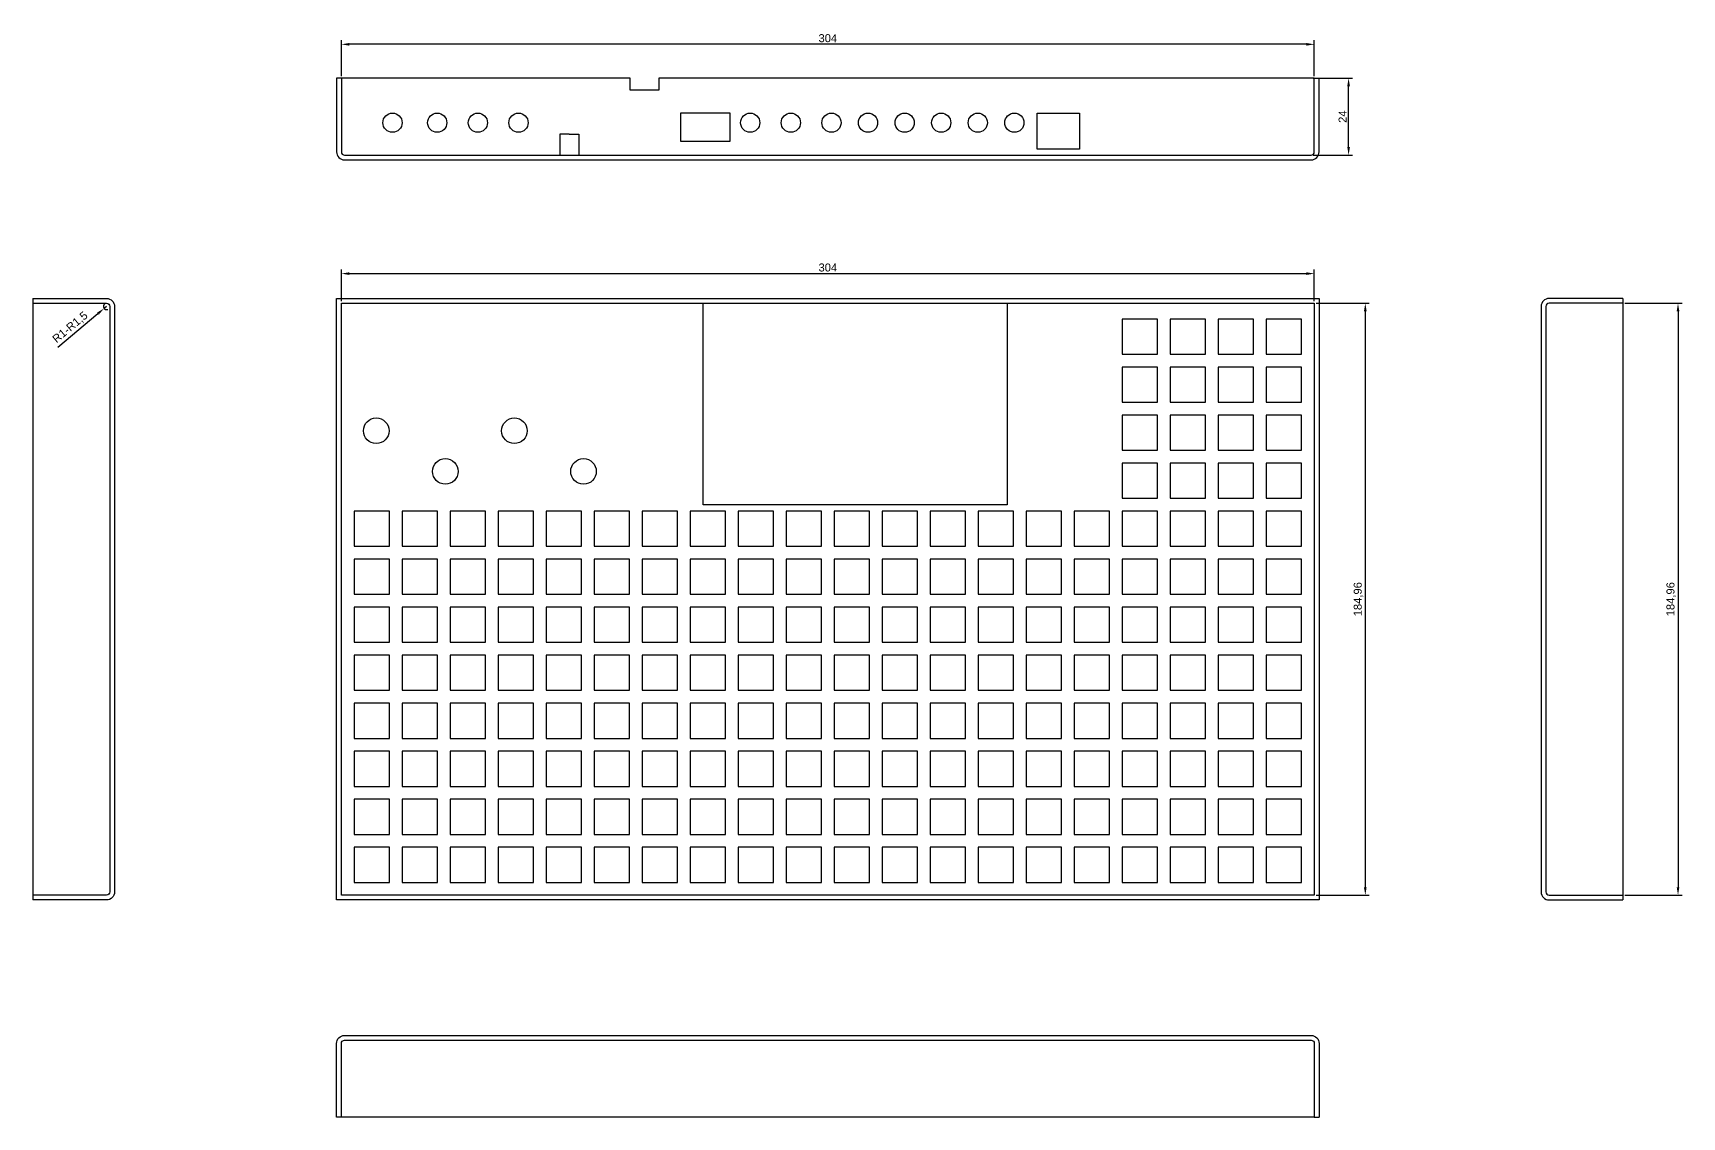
# Model space of a CAD drawing. Header units: millimetres. Extents: x -175 to 2286, y -1714 to 1134.
# Drawn here: x 1308 to 1823, y -1714 to -1375 of the extents above; entities that cross this region are included whole.
import ezdxf

# ---------------------------------------------------------------- set-up
doc = ezdxf.new("R2010")
doc.units = ezdxf.units.MM
doc.layers.add('bemaßung', color=10, linetype='Continuous')
doc.styles.get("Standard").update_dxf_attribs({"font": 'arial.ttf'})
doc.dimstyles.new('ISO-25', dxfattribs={"dimtxt": 2.5, "dimasz": 2.5, "dimexe": 1.25, "dimexo": 0.625, "dimtad": 1, "dimtxsty": 'Standard', "dimcen": 2.5, "dimadec": 0, "dimazin": 0, "dimtfac": 1, "dimtmove": 0, "dimatfit": 3, "dimfxl": 1, "dimarcsym": 0})

# ---------------------------------------------------------------- blocks, each defined once
blk = doc.blocks.new('*D4')
at = {"layer": 'bemaßung', "color": 0, "lineweight": -2, "transparency": 16777216}
for p, q in [((1707.51, -1389.39), (1719.85, -1389.39)), ((1718.6, -1410.89), (1718.6, -1391.89)), ((1707.51, -1413.39), (1719.85, -1413.39))]:
    blk.add_line(p, q, dxfattribs=at)
at = {"layer": 'bemaßung', "color": 0, "transparency": 16777216}
for points in [[(1718.19, -1391.89), (1719.02, -1391.89), (1718.6, -1389.39)], [(1718.19, -1410.89), (1719.02, -1410.89), (1718.6, -1413.39)]]:
    blk.add_solid(points, dxfattribs=at)
at = {"layer": 'Defpoints', "color": 0, "transparency": 16777216}
for p in [(1706.89, -1389.39), (1718.6, -1389.39), (1706.89, -1413.39)]:
    blk.add_point(p, dxfattribs=at)
at = {"layer": 'bemaßung', "color": 0, "transparency": 16777216, "insert": (1716.72, -1401.39), "char_height": 2.5, "attachment_point": 5, "rotation": 90}
blk.add_mtext('24', dxfattribs=at)
blk = doc.blocks.new('*D5')
at = {"layer": 'bemaßung', "color": 0, "lineweight": -2, "transparency": 16777216}
for p, q in [((1403.89, -1388.76), (1403.89, -1377.54)), ((1705.39, -1378.79), (1406.39, -1378.79)), ((1707.89, -1388.76), (1707.89, -1377.54))]:
    blk.add_line(p, q, dxfattribs=at)
at = {"layer": 'bemaßung', "color": 0, "transparency": 16777216}
for points in [[(1406.39, -1378.37), (1406.39, -1379.21), (1403.89, -1378.79)], [(1705.39, -1378.37), (1705.39, -1379.21), (1707.89, -1378.79)]]:
    blk.add_solid(points, dxfattribs=at)
at = {"layer": 'Defpoints', "color": 0, "transparency": 16777216}
for p in [(1403.89, -1378.79), (1403.89, -1389.39), (1707.89, -1389.39)]:
    blk.add_point(p, dxfattribs=at)
at = {"layer": 'bemaßung', "color": 0, "transparency": 16777216, "insert": (1555.89, -1376.89), "char_height": 2.5, "attachment_point": 5}
blk.add_mtext('304', dxfattribs=at)
blk = doc.blocks.new('*D6')
at = {"layer": 'bemaßung', "color": 0, "lineweight": -2, "transparency": 16777216}
for p, q in [((1804.87, -1459.69), (1822.78, -1459.69)), ((1821.53, -1462.19), (1821.53, -1642.15)), ((1804.87, -1644.65), (1822.78, -1644.65))]:
    blk.add_line(p, q, dxfattribs=at)
at = {"layer": 'bemaßung', "color": 0, "transparency": 16777216}
for points in [[(1821.12, -1462.19), (1821.95, -1462.19), (1821.53, -1459.69)], [(1821.12, -1642.15), (1821.95, -1642.15), (1821.53, -1644.65)]]:
    blk.add_solid(points, dxfattribs=at)
at = {"layer": 'Defpoints', "color": 0, "transparency": 16777216}
for p in [(1804.25, -1459.69), (1804.25, -1644.65), (1821.53, -1644.65)]:
    blk.add_point(p, dxfattribs=at)
at = {"layer": 'bemaßung', "color": 0, "transparency": 16777216, "insert": (1819.41, -1552.17), "char_height": 2.5, "attachment_point": 5, "rotation": 90}
blk.add_mtext('184,96', dxfattribs=at)
blk = doc.blocks.new('*D7')
at = {"layer": 'bemaßung', "color": 0, "lineweight": -2, "transparency": 16777216}
for p, q in [((1315.27, -1473.37), (1327.84, -1462.92)), ((1330.53, -1460.69), (1329.76, -1461.32))]:
    blk.add_line(p, q, dxfattribs=at)
blk.add_arc((1330.53, -1460.69), 1, 125.8099, 291.3472, dxfattribs=at)
at = {"layer": 'bemaßung', "color": 0, "transparency": 16777216}
blk.add_solid([(1327.58, -1462.6), (1328.11, -1463.24), (1329.76, -1461.32)], dxfattribs=at)
at = {"layer": 'Defpoints', "color": 0, "transparency": 16777216}
for p in [(1329.76, -1461.32), (1330.53, -1460.69)]:
    blk.add_point(p, dxfattribs=at)
at = {"layer": 'bemaßung', "color": 0, "transparency": 16777216, "insert": (1319.24, -1467.31), "char_height": 2.5, "attachment_point": 5, "rotation": 39.7275}
blk.add_mtext('R1-R1,5', dxfattribs=at)
blk = doc.blocks.new('*D9')
at = {"layer": 'bemaßung', "color": 0, "lineweight": -2, "transparency": 16777216}
for p, q in [((1403.89, -1459.06), (1403.89, -1449.19)), ((1406.39, -1450.44), (1705.39, -1450.44)), ((1707.89, -1459.06), (1707.89, -1449.19))]:
    blk.add_line(p, q, dxfattribs=at)
at = {"layer": 'bemaßung', "color": 0, "transparency": 16777216}
for points in [[(1406.39, -1450.02), (1406.39, -1450.86), (1403.89, -1450.44)], [(1705.39, -1450.02), (1705.39, -1450.86), (1707.89, -1450.44)]]:
    blk.add_solid(points, dxfattribs=at)
at = {"layer": 'Defpoints', "color": 0, "transparency": 16777216}
for p in [(1707.89, -1450.44), (1403.89, -1459.69), (1707.89, -1459.69)]:
    blk.add_point(p, dxfattribs=at)
at = {"layer": 'bemaßung', "color": 0, "transparency": 16777216, "insert": (1555.89, -1448.54), "char_height": 2.5, "attachment_point": 5}
blk.add_mtext('304', dxfattribs=at)
blk = doc.blocks.new('*D10')
at = {"layer": 'bemaßung', "color": 0, "lineweight": -2, "transparency": 16777216}
for p, q in [((1708.51, -1459.69), (1725.07, -1459.69)), ((1723.82, -1462.19), (1723.82, -1642.15)), ((1708.51, -1644.65), (1725.07, -1644.65))]:
    blk.add_line(p, q, dxfattribs=at)
at = {"layer": 'bemaßung', "color": 0, "transparency": 16777216}
for points in [[(1723.4, -1462.19), (1724.24, -1462.19), (1723.82, -1459.69)], [(1723.4, -1642.15), (1724.24, -1642.15), (1723.82, -1644.65)]]:
    blk.add_solid(points, dxfattribs=at)
at = {"layer": 'Defpoints', "color": 0, "transparency": 16777216}
for p in [(1707.89, -1459.69), (1707.89, -1644.65), (1723.82, -1644.65)]:
    blk.add_point(p, dxfattribs=at)
at = {"layer": 'bemaßung', "color": 0, "transparency": 16777216, "insert": (1721.69, -1552.17), "char_height": 2.5, "attachment_point": 5, "rotation": 90}
blk.add_mtext('184,96', dxfattribs=at)

msp = doc.modelspace()

# ---------------------------------------------------------------- linework, layer by layer
for p, q in [((1403.89, -1389.389), (1402.39, -1389.389)), ((1707.89, -1389.389), (1709.39, -1389.389)), ((1472.104, -1406.889), (1472.104, -1413.389)), ((1475.104, -1406.889), (1472.104, -1406.889)), ((1475.104, -1406.889), (1478.104, -1406.889)), ((1478.104, -1406.889), (1478.104, -1413.389)), ((1307.534, -1458.185), (1307.534, -1646.145)), ((1804.245, -1458.185), (1804.245, -1646.145)), ((1403.89, -1713.969), (1402.39, -1713.969)), ((1707.89, -1713.969), (1709.39, -1713.969))]:
    msp.add_line(p, q)
for points in [[(1402.39, -1389.389), (1402.39, -1412.389, 0.4142136), (1404.89, -1414.889), (1706.89, -1414.889, 0.4142136), (1709.39, -1412.389), (1709.39, -1389.389)], [(1494.115, -1389.389), (1403.89, -1389.389), (1403.89, -1412.389, 0.4142136), (1404.89, -1413.389), (1706.89, -1413.389, 0.4142136), (1707.89, -1412.389), (1707.89, -1389.389), (1503.115, -1389.389)], [(1307.534, -1458.185), (1330.534, -1458.185, -0.4142136), (1333.034, -1460.685), (1333.034, -1643.645, -0.4142136), (1330.534, -1646.145), (1307.534, -1646.145)], [(1307.534, -1459.685), (1330.534, -1459.685, -0.4142136), (1331.534, -1460.685), (1331.534, -1643.645, -0.4142136), (1330.534, -1644.645), (1307.534, -1644.645)], [(1804.245, -1458.185), (1781.245, -1458.185, 0.4142136), (1778.745, -1460.685), (1778.745, -1643.645, 0.4142136), (1781.245, -1646.145), (1804.245, -1646.145)], [(1804.245, -1459.685), (1781.245, -1459.685, 0.4142136), (1780.245, -1460.685), (1780.245, -1643.645, 0.4142136), (1781.245, -1644.645), (1804.245, -1644.645)], [(1402.39, -1713.969), (1402.39, -1690.969, -0.4142136), (1404.89, -1688.469), (1706.89, -1688.469, -0.4142136), (1709.39, -1690.969), (1709.39, -1713.969)]]:
    msp.add_lwpolyline(points, format="xyb")
msp.add_lwpolyline([(1503.115, -1389.389), (1503.115, -1393.089), (1494.115, -1393.089), (1494.115, -1389.389)])
for points in [[(1525.4, -1409.029), (1525.4, -1400.289), (1509.9, -1400.289), (1509.9, -1409.029)], [(1621.286, -1400.289), (1634.486, -1400.289), (1634.486, -1411.589), (1621.286, -1411.589)], [(1402.39, -1458.185), (1709.39, -1458.185), (1709.39, -1646.145), (1402.39, -1646.145)], [(1403.89, -1459.685), (1707.89, -1459.685), (1707.89, -1644.645), (1403.89, -1644.645)], [(1516.947, -1459.685), (1611.947, -1459.685), (1611.947, -1522.645), (1516.947, -1522.645)], [(1647.89, -1475.645), (1658.89, -1475.645), (1658.89, -1464.645), (1647.89, -1464.645)], [(1662.89, -1475.645), (1673.89, -1475.645), (1673.89, -1464.645), (1662.89, -1464.645)], [(1677.89, -1475.645), (1688.89, -1475.645), (1688.89, -1464.645), (1677.89, -1464.645)], [(1692.89, -1475.645), (1703.89, -1475.645), (1703.89, -1464.645), (1692.89, -1464.645)], [(1647.89, -1490.645), (1658.89, -1490.645), (1658.89, -1479.645), (1647.89, -1479.645)], [(1662.89, -1490.645), (1673.89, -1490.645), (1673.89, -1479.645), (1662.89, -1479.645)], [(1677.89, -1490.645), (1688.89, -1490.645), (1688.89, -1479.645), (1677.89, -1479.645)], [(1692.89, -1490.645), (1703.89, -1490.645), (1703.89, -1479.645), (1692.89, -1479.645)], [(1647.89, -1505.645), (1658.89, -1505.645), (1658.89, -1494.645), (1647.89, -1494.645)], [(1662.89, -1505.645), (1673.89, -1505.645), (1673.89, -1494.645), (1662.89, -1494.645)], [(1677.89, -1505.645), (1688.89, -1505.645), (1688.89, -1494.645), (1677.89, -1494.645)], [(1692.89, -1505.645), (1703.89, -1505.645), (1703.89, -1494.645), (1692.89, -1494.645)], [(1647.89, -1520.645), (1658.89, -1520.645), (1658.89, -1509.645), (1647.89, -1509.645)], [(1662.89, -1520.645), (1673.89, -1520.645), (1673.89, -1509.645), (1662.89, -1509.645)], [(1677.89, -1520.645), (1688.89, -1520.645), (1688.89, -1509.645), (1677.89, -1509.645)], [(1692.89, -1520.645), (1703.89, -1520.645), (1703.89, -1509.645), (1692.89, -1509.645)], [(1407.89, -1535.645), (1418.89, -1535.645), (1418.89, -1524.645), (1407.89, -1524.645)], [(1422.89, -1535.645), (1433.89, -1535.645), (1433.89, -1524.645), (1422.89, -1524.645)], [(1437.89, -1535.645), (1448.89, -1535.645), (1448.89, -1524.645), (1437.89, -1524.645)], [(1452.89, -1535.645), (1463.89, -1535.645), (1463.89, -1524.645), (1452.89, -1524.645)], [(1467.89, -1535.645), (1478.89, -1535.645), (1478.89, -1524.645), (1467.89, -1524.645)], [(1482.89, -1535.645), (1493.89, -1535.645), (1493.89, -1524.645), (1482.89, -1524.645)], [(1497.89, -1535.645), (1508.89, -1535.645), (1508.89, -1524.645), (1497.89, -1524.645)], [(1512.89, -1535.645), (1523.89, -1535.645), (1523.89, -1524.645), (1512.89, -1524.645)], [(1527.89, -1535.645), (1538.89, -1535.645), (1538.89, -1524.645), (1527.89, -1524.645)], [(1542.89, -1535.645), (1553.89, -1535.645), (1553.89, -1524.645), (1542.89, -1524.645)], [(1557.89, -1535.645), (1568.89, -1535.645), (1568.89, -1524.645), (1557.89, -1524.645)], [(1572.89, -1535.645), (1583.89, -1535.645), (1583.89, -1524.645), (1572.89, -1524.645)], [(1587.89, -1535.645), (1598.89, -1535.645), (1598.89, -1524.645), (1587.89, -1524.645)], [(1602.89, -1535.645), (1613.89, -1535.645), (1613.89, -1524.645), (1602.89, -1524.645)], [(1617.89, -1535.645), (1628.89, -1535.645), (1628.89, -1524.645), (1617.89, -1524.645)], [(1632.89, -1535.645), (1643.89, -1535.645), (1643.89, -1524.645), (1632.89, -1524.645)], [(1647.89, -1535.645), (1658.89, -1535.645), (1658.89, -1524.645), (1647.89, -1524.645)], [(1662.89, -1535.645), (1673.89, -1535.645), (1673.89, -1524.645), (1662.89, -1524.645)], [(1677.89, -1535.645), (1688.89, -1535.645), (1688.89, -1524.645), (1677.89, -1524.645)], [(1692.89, -1535.645), (1703.89, -1535.645), (1703.89, -1524.645), (1692.89, -1524.645)], [(1407.89, -1550.645), (1418.89, -1550.645), (1418.89, -1539.645), (1407.89, -1539.645)], [(1422.89, -1550.645), (1433.89, -1550.645), (1433.89, -1539.645), (1422.89, -1539.645)], [(1437.89, -1550.645), (1448.89, -1550.645), (1448.89, -1539.645), (1437.89, -1539.645)], [(1452.89, -1550.645), (1463.89, -1550.645), (1463.89, -1539.645), (1452.89, -1539.645)], [(1467.89, -1550.645), (1478.89, -1550.645), (1478.89, -1539.645), (1467.89, -1539.645)], [(1482.89, -1550.645), (1493.89, -1550.645), (1493.89, -1539.645), (1482.89, -1539.645)], [(1497.89, -1550.645), (1508.89, -1550.645), (1508.89, -1539.645), (1497.89, -1539.645)], [(1512.89, -1550.645), (1523.89, -1550.645), (1523.89, -1539.645), (1512.89, -1539.645)], [(1527.89, -1550.645), (1538.89, -1550.645), (1538.89, -1539.645), (1527.89, -1539.645)], [(1542.89, -1550.645), (1553.89, -1550.645), (1553.89, -1539.645), (1542.89, -1539.645)], [(1557.89, -1550.645), (1568.89, -1550.645), (1568.89, -1539.645), (1557.89, -1539.645)], [(1572.89, -1550.645), (1583.89, -1550.645), (1583.89, -1539.645), (1572.89, -1539.645)], [(1587.89, -1550.645), (1598.89, -1550.645), (1598.89, -1539.645), (1587.89, -1539.645)], [(1602.89, -1550.645), (1613.89, -1550.645), (1613.89, -1539.645), (1602.89, -1539.645)], [(1617.89, -1550.645), (1628.89, -1550.645), (1628.89, -1539.645), (1617.89, -1539.645)], [(1632.89, -1550.645), (1643.89, -1550.645), (1643.89, -1539.645), (1632.89, -1539.645)], [(1647.89, -1550.645), (1658.89, -1550.645), (1658.89, -1539.645), (1647.89, -1539.645)], [(1662.89, -1550.645), (1673.89, -1550.645), (1673.89, -1539.645), (1662.89, -1539.645)], [(1677.89, -1550.645), (1688.89, -1550.645), (1688.89, -1539.645), (1677.89, -1539.645)], [(1692.89, -1550.645), (1703.89, -1550.645), (1703.89, -1539.645), (1692.89, -1539.645)], [(1407.89, -1565.645), (1418.89, -1565.645), (1418.89, -1554.645), (1407.89, -1554.645)], [(1422.89, -1565.645), (1433.89, -1565.645), (1433.89, -1554.645), (1422.89, -1554.645)], [(1437.89, -1565.645), (1448.89, -1565.645), (1448.89, -1554.645), (1437.89, -1554.645)], [(1452.89, -1565.645), (1463.89, -1565.645), (1463.89, -1554.645), (1452.89, -1554.645)], [(1467.89, -1565.645), (1478.89, -1565.645), (1478.89, -1554.645), (1467.89, -1554.645)], [(1482.89, -1565.645), (1493.89, -1565.645), (1493.89, -1554.645), (1482.89, -1554.645)], [(1497.89, -1565.645), (1508.89, -1565.645), (1508.89, -1554.645), (1497.89, -1554.645)], [(1512.89, -1565.645), (1523.89, -1565.645), (1523.89, -1554.645), (1512.89, -1554.645)], [(1527.89, -1565.645), (1538.89, -1565.645), (1538.89, -1554.645), (1527.89, -1554.645)], [(1542.89, -1565.645), (1553.89, -1565.645), (1553.89, -1554.645), (1542.89, -1554.645)], [(1557.89, -1565.645), (1568.89, -1565.645), (1568.89, -1554.645), (1557.89, -1554.645)], [(1572.89, -1565.645), (1583.89, -1565.645), (1583.89, -1554.645), (1572.89, -1554.645)], [(1587.89, -1565.645), (1598.89, -1565.645), (1598.89, -1554.645), (1587.89, -1554.645)], [(1602.89, -1565.645), (1613.89, -1565.645), (1613.89, -1554.645), (1602.89, -1554.645)], [(1617.89, -1565.645), (1628.89, -1565.645), (1628.89, -1554.645), (1617.89, -1554.645)], [(1632.89, -1565.645), (1643.89, -1565.645), (1643.89, -1554.645), (1632.89, -1554.645)], [(1647.89, -1565.645), (1658.89, -1565.645), (1658.89, -1554.645), (1647.89, -1554.645)], [(1662.89, -1565.645), (1673.89, -1565.645), (1673.89, -1554.645), (1662.89, -1554.645)], [(1677.89, -1565.645), (1688.89, -1565.645), (1688.89, -1554.645), (1677.89, -1554.645)], [(1692.89, -1565.645), (1703.89, -1565.645), (1703.89, -1554.645), (1692.89, -1554.645)], [(1407.89, -1580.645), (1418.89, -1580.645), (1418.89, -1569.645), (1407.89, -1569.645)], [(1422.89, -1580.645), (1433.89, -1580.645), (1433.89, -1569.645), (1422.89, -1569.645)], [(1437.89, -1580.645), (1448.89, -1580.645), (1448.89, -1569.645), (1437.89, -1569.645)], [(1452.89, -1580.645), (1463.89, -1580.645), (1463.89, -1569.645), (1452.89, -1569.645)], [(1467.89, -1580.645), (1478.89, -1580.645), (1478.89, -1569.645), (1467.89, -1569.645)], [(1482.89, -1580.645), (1493.89, -1580.645), (1493.89, -1569.645), (1482.89, -1569.645)], [(1497.89, -1580.645), (1508.89, -1580.645), (1508.89, -1569.645), (1497.89, -1569.645)], [(1512.89, -1580.645), (1523.89, -1580.645), (1523.89, -1569.645), (1512.89, -1569.645)], [(1527.89, -1580.645), (1538.89, -1580.645), (1538.89, -1569.645), (1527.89, -1569.645)], [(1542.89, -1580.645), (1553.89, -1580.645), (1553.89, -1569.645), (1542.89, -1569.645)], [(1557.89, -1580.645), (1568.89, -1580.645), (1568.89, -1569.645), (1557.89, -1569.645)], [(1572.89, -1580.645), (1583.89, -1580.645), (1583.89, -1569.645), (1572.89, -1569.645)], [(1587.89, -1580.645), (1598.89, -1580.645), (1598.89, -1569.645), (1587.89, -1569.645)], [(1602.89, -1580.645), (1613.89, -1580.645), (1613.89, -1569.645), (1602.89, -1569.645)], [(1617.89, -1580.645), (1628.89, -1580.645), (1628.89, -1569.645), (1617.89, -1569.645)], [(1632.89, -1580.645), (1643.89, -1580.645), (1643.89, -1569.645), (1632.89, -1569.645)], [(1647.89, -1580.645), (1658.89, -1580.645), (1658.89, -1569.645), (1647.89, -1569.645)], [(1662.89, -1580.645), (1673.89, -1580.645), (1673.89, -1569.645), (1662.89, -1569.645)], [(1677.89, -1580.645), (1688.89, -1580.645), (1688.89, -1569.645), (1677.89, -1569.645)], [(1692.89, -1580.645), (1703.89, -1580.645), (1703.89, -1569.645), (1692.89, -1569.645)], [(1407.89, -1595.645), (1418.89, -1595.645), (1418.89, -1584.645), (1407.89, -1584.645)], [(1422.89, -1595.645), (1433.89, -1595.645), (1433.89, -1584.645), (1422.89, -1584.645)], [(1437.89, -1595.645), (1448.89, -1595.645), (1448.89, -1584.645), (1437.89, -1584.645)], [(1452.89, -1595.645), (1463.89, -1595.645), (1463.89, -1584.645), (1452.89, -1584.645)], [(1467.89, -1595.645), (1478.89, -1595.645), (1478.89, -1584.645), (1467.89, -1584.645)], [(1482.89, -1595.645), (1493.89, -1595.645), (1493.89, -1584.645), (1482.89, -1584.645)], [(1497.89, -1595.645), (1508.89, -1595.645), (1508.89, -1584.645), (1497.89, -1584.645)], [(1512.89, -1595.645), (1523.89, -1595.645), (1523.89, -1584.645), (1512.89, -1584.645)], [(1527.89, -1595.645), (1538.89, -1595.645), (1538.89, -1584.645), (1527.89, -1584.645)], [(1542.89, -1595.645), (1553.89, -1595.645), (1553.89, -1584.645), (1542.89, -1584.645)], [(1557.89, -1595.645), (1568.89, -1595.645), (1568.89, -1584.645), (1557.89, -1584.645)], [(1572.89, -1595.645), (1583.89, -1595.645), (1583.89, -1584.645), (1572.89, -1584.645)], [(1587.89, -1595.645), (1598.89, -1595.645), (1598.89, -1584.645), (1587.89, -1584.645)], [(1602.89, -1595.645), (1613.89, -1595.645), (1613.89, -1584.645), (1602.89, -1584.645)], [(1617.89, -1595.645), (1628.89, -1595.645), (1628.89, -1584.645), (1617.89, -1584.645)], [(1632.89, -1595.645), (1643.89, -1595.645), (1643.89, -1584.645), (1632.89, -1584.645)], [(1647.89, -1595.645), (1658.89, -1595.645), (1658.89, -1584.645), (1647.89, -1584.645)], [(1662.89, -1595.645), (1673.89, -1595.645), (1673.89, -1584.645), (1662.89, -1584.645)], [(1677.89, -1595.645), (1688.89, -1595.645), (1688.89, -1584.645), (1677.89, -1584.645)], [(1692.89, -1595.645), (1703.89, -1595.645), (1703.89, -1584.645), (1692.89, -1584.645)], [(1407.89, -1610.645), (1418.89, -1610.645), (1418.89, -1599.645), (1407.89, -1599.645)], [(1422.89, -1610.645), (1433.89, -1610.645), (1433.89, -1599.645), (1422.89, -1599.645)], [(1437.89, -1610.645), (1448.89, -1610.645), (1448.89, -1599.645), (1437.89, -1599.645)], [(1452.89, -1610.645), (1463.89, -1610.645), (1463.89, -1599.645), (1452.89, -1599.645)], [(1467.89, -1610.645), (1478.89, -1610.645), (1478.89, -1599.645), (1467.89, -1599.645)], [(1482.89, -1610.645), (1493.89, -1610.645), (1493.89, -1599.645), (1482.89, -1599.645)], [(1497.89, -1610.645), (1508.89, -1610.645), (1508.89, -1599.645), (1497.89, -1599.645)], [(1512.89, -1610.645), (1523.89, -1610.645), (1523.89, -1599.645), (1512.89, -1599.645)], [(1527.89, -1610.645), (1538.89, -1610.645), (1538.89, -1599.645), (1527.89, -1599.645)], [(1542.89, -1610.645), (1553.89, -1610.645), (1553.89, -1599.645), (1542.89, -1599.645)], [(1557.89, -1610.645), (1568.89, -1610.645), (1568.89, -1599.645), (1557.89, -1599.645)], [(1572.89, -1610.645), (1583.89, -1610.645), (1583.89, -1599.645), (1572.89, -1599.645)], [(1587.89, -1610.645), (1598.89, -1610.645), (1598.89, -1599.645), (1587.89, -1599.645)], [(1602.89, -1610.645), (1613.89, -1610.645), (1613.89, -1599.645), (1602.89, -1599.645)], [(1617.89, -1610.645), (1628.89, -1610.645), (1628.89, -1599.645), (1617.89, -1599.645)], [(1632.89, -1610.645), (1643.89, -1610.645), (1643.89, -1599.645), (1632.89, -1599.645)], [(1647.89, -1610.645), (1658.89, -1610.645), (1658.89, -1599.645), (1647.89, -1599.645)], [(1662.89, -1610.645), (1673.89, -1610.645), (1673.89, -1599.645), (1662.89, -1599.645)], [(1677.89, -1610.645), (1688.89, -1610.645), (1688.89, -1599.645), (1677.89, -1599.645)], [(1692.89, -1610.645), (1703.89, -1610.645), (1703.89, -1599.645), (1692.89, -1599.645)], [(1407.89, -1625.645), (1418.89, -1625.645), (1418.89, -1614.645), (1407.89, -1614.645)], [(1422.89, -1625.645), (1433.89, -1625.645), (1433.89, -1614.645), (1422.89, -1614.645)], [(1437.89, -1625.645), (1448.89, -1625.645), (1448.89, -1614.645), (1437.89, -1614.645)], [(1452.89, -1625.645), (1463.89, -1625.645), (1463.89, -1614.645), (1452.89, -1614.645)], [(1467.89, -1625.645), (1478.89, -1625.645), (1478.89, -1614.645), (1467.89, -1614.645)], [(1482.89, -1625.645), (1493.89, -1625.645), (1493.89, -1614.645), (1482.89, -1614.645)], [(1497.89, -1625.645), (1508.89, -1625.645), (1508.89, -1614.645), (1497.89, -1614.645)], [(1512.89, -1625.645), (1523.89, -1625.645), (1523.89, -1614.645), (1512.89, -1614.645)], [(1527.89, -1625.645), (1538.89, -1625.645), (1538.89, -1614.645), (1527.89, -1614.645)], [(1542.89, -1625.645), (1553.89, -1625.645), (1553.89, -1614.645), (1542.89, -1614.645)], [(1557.89, -1625.645), (1568.89, -1625.645), (1568.89, -1614.645), (1557.89, -1614.645)], [(1572.89, -1625.645), (1583.89, -1625.645), (1583.89, -1614.645), (1572.89, -1614.645)], [(1587.89, -1625.645), (1598.89, -1625.645), (1598.89, -1614.645), (1587.89, -1614.645)], [(1602.89, -1625.645), (1613.89, -1625.645), (1613.89, -1614.645), (1602.89, -1614.645)], [(1617.89, -1625.645), (1628.89, -1625.645), (1628.89, -1614.645), (1617.89, -1614.645)], [(1632.89, -1625.645), (1643.89, -1625.645), (1643.89, -1614.645), (1632.89, -1614.645)], [(1647.89, -1625.645), (1658.89, -1625.645), (1658.89, -1614.645), (1647.89, -1614.645)], [(1662.89, -1625.645), (1673.89, -1625.645), (1673.89, -1614.645), (1662.89, -1614.645)], [(1677.89, -1625.645), (1688.89, -1625.645), (1688.89, -1614.645), (1677.89, -1614.645)], [(1692.89, -1625.645), (1703.89, -1625.645), (1703.89, -1614.645), (1692.89, -1614.645)], [(1407.89, -1640.645), (1418.89, -1640.645), (1418.89, -1629.645), (1407.89, -1629.645)], [(1422.89, -1640.645), (1433.89, -1640.645), (1433.89, -1629.645), (1422.89, -1629.645)], [(1437.89, -1640.645), (1448.89, -1640.645), (1448.89, -1629.645), (1437.89, -1629.645)], [(1452.89, -1640.645), (1463.89, -1640.645), (1463.89, -1629.645), (1452.89, -1629.645)], [(1467.89, -1640.645), (1478.89, -1640.645), (1478.89, -1629.645), (1467.89, -1629.645)], [(1482.89, -1640.645), (1493.89, -1640.645), (1493.89, -1629.645), (1482.89, -1629.645)], [(1497.89, -1640.645), (1508.89, -1640.645), (1508.89, -1629.645), (1497.89, -1629.645)], [(1512.89, -1640.645), (1523.89, -1640.645), (1523.89, -1629.645), (1512.89, -1629.645)], [(1527.89, -1640.645), (1538.89, -1640.645), (1538.89, -1629.645), (1527.89, -1629.645)], [(1542.89, -1640.645), (1553.89, -1640.645), (1553.89, -1629.645), (1542.89, -1629.645)], [(1557.89, -1640.645), (1568.89, -1640.645), (1568.89, -1629.645), (1557.89, -1629.645)], [(1572.89, -1640.645), (1583.89, -1640.645), (1583.89, -1629.645), (1572.89, -1629.645)], [(1587.89, -1640.645), (1598.89, -1640.645), (1598.89, -1629.645), (1587.89, -1629.645)], [(1602.89, -1640.645), (1613.89, -1640.645), (1613.89, -1629.645), (1602.89, -1629.645)], [(1617.89, -1640.645), (1628.89, -1640.645), (1628.89, -1629.645), (1617.89, -1629.645)], [(1632.89, -1640.645), (1643.89, -1640.645), (1643.89, -1629.645), (1632.89, -1629.645)], [(1647.89, -1640.645), (1658.89, -1640.645), (1658.89, -1629.645), (1647.89, -1629.645)], [(1662.89, -1640.645), (1673.89, -1640.645), (1673.89, -1629.645), (1662.89, -1629.645)], [(1677.89, -1640.645), (1688.89, -1640.645), (1688.89, -1629.645), (1677.89, -1629.645)], [(1692.89, -1640.645), (1703.89, -1640.645), (1703.89, -1629.645), (1692.89, -1629.645)]]:
    msp.add_lwpolyline(points, close=True)
msp.add_lwpolyline([(1404.89, -1689.969), (1706.89, -1689.969, -0.4142136), (1707.89, -1690.969), (1707.89, -1713.969), (1403.89, -1713.969), (1403.89, -1690.969, -0.4142136)], format="xyb", close=True)
for centre, radius in [((1419.87, -1403.289), 3), ((1433.84, -1403.289), 3), ((1446.54, -1403.289), 3), ((1459.24, -1403.289), 3), ((1531.63, -1403.289), 3), ((1544.33, -1403.289), 3), ((1557.03, -1403.289), 3), ((1568.46, -1403.289), 3), ((1579.89, -1403.289), 3), ((1591.32, -1403.289), 3), ((1602.75, -1403.289), 3), ((1614.18, -1403.289), 3), ((1414.779, -1499.544), 4), ((1457.96, -1499.544), 4), ((1436.37, -1512.244), 4), ((1479.55, -1512.244), 4)]:
    msp.add_circle(centre, radius)

# ---------------------------------------------------------------- dimensions: what is measured, and where the dimension line sits
at = {"layer": 'bemaßung'}
for base, p1, p2, picture, middle in [((1403.89, -1378.791), (1707.89, -1389.389), (1403.89, -1389.389), '*D5', (1555.89, -1376.889)), ((1707.89, -1450.44), (1403.89, -1459.685), (1707.89, -1459.685), '*D9', (1555.89, -1448.538))]:
    dim = msp.add_linear_dim(base=base, p1=p1, p2=p2, dimstyle='ISO-25', dxfattribs=at)
    dim.commit()
    dim.dimension.update_dxf_attribs({"geometry": picture, "text_midpoint": middle})
for base, p1, p2, picture, middle in [((1718.603, -1389.389), (1706.89, -1413.389), (1706.89, -1389.389), '*D4', (1716.723, -1401.389)), ((1723.82, -1644.645), (1707.89, -1459.685), (1707.89, -1644.645), '*D10', (1721.693, -1552.165)), ((1821.535, -1644.645), (1804.245, -1459.685), (1804.245, -1644.645), '*D6', (1819.408, -1552.165))]:
    dim = msp.add_linear_dim(base=base, p1=p1, p2=p2, angle=90, dimstyle='ISO-25', dxfattribs=at)
    dim.commit()
    dim.dimension.update_dxf_attribs({"geometry": picture, "text_midpoint": middle})
dim = msp.add_radius_dim(center=(1330.534, -1460.685), mpoint=(1329.765, -1461.325), text='<>-R1,5', dimstyle='ISO-25', dxfattribs=at)
dim.commit()
dim.dimension.update_dxf_attribs({"geometry": '*D7', "text_midpoint": (1319.238, -1467.307)})

doc.saveas('drawing.dxf')
